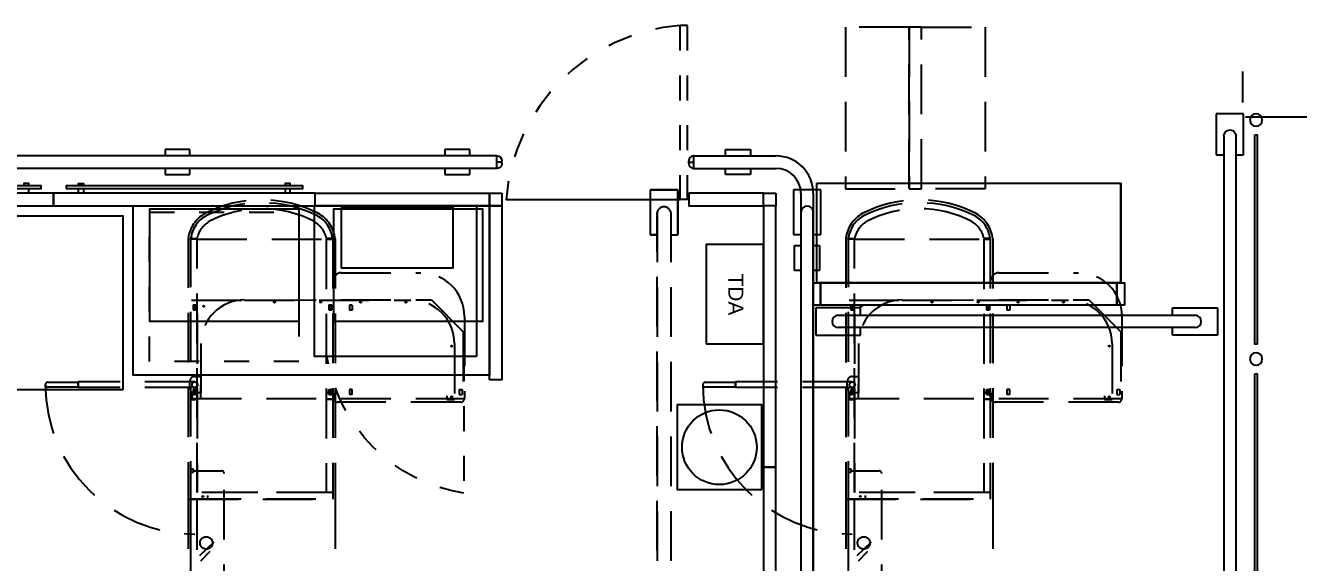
# Model space of a CAD drawing. Header units: millimetres. Extents: x 340 to 1003762, y 22 to 362022.
# Drawn here: x 396.95 to 402.06, y 45.44 to 47.6 of the extents above; entities that cross this region are included whole.
import ezdxf
from ezdxf.xclip import XClip

# ---------------------------------------------------------------- set-up
doc = ezdxf.new("R2010")
doc.units = ezdxf.units.MM
doc.header["$XCLIPFRAME"] = 0
for name, pattern in [('LSBB_P_002 - PLANTA 1° NIVEL SALA DE VENTAS$0$000_ALTILLO PROPUESTA$0$HIDDEN', [0.375, 0.25, -0.125]), ('LSBB_P_002 - PLANTA 1° NIVEL SALA DE VENTAS$0$CONTINUOS', [0]), ('LSBB_P_002 - PLANTA 1° NIVEL SALA DE VENTAS$0$DASHED', [0.75, 0.5, -0.25]), ('LSBB_P_002 - PLANTA 1° NIVEL SALA DE VENTAS$0$HIDDEN2', [0.1875, 0.125, -0.0625])]:
    doc.linetypes.add(name, pattern=pattern)
for name, color, linetype in [('LSBB_P_002 - PLANTA 1° NIVEL SALA DE VENTAS$0$0.15', 2, 'Continuous'), ('LSBB_P_002 - PLANTA 1° NIVEL SALA DE VENTAS$0$02', 2, 'Continuous'), ('LSBB_P_002 - PLANTA 1° NIVEL SALA DE VENTAS$0$0_TABIQUES', 3, 'Continuous'), ('LSBB_P_002 - PLANTA 1° NIVEL SALA DE VENTAS$0$21 Detalles', 1, 'LSBB_P_002 - PLANTA 1° NIVEL SALA DE VENTAS$0$CONTINUOS'), ('LSBB_P_002 - PLANTA 1° NIVEL SALA DE VENTAS$0$A-CHECKOUTS', 6, 'Continuous'), ('LSBB_P_002 - PLANTA 1° NIVEL SALA DE VENTAS$0$A-DEMOLICIONES', 30, 'LSBB_P_002 - PLANTA 1° NIVEL SALA DE VENTAS$0$DASHED'), ('LSBB_P_002 - PLANTA 1° NIVEL SALA DE VENTAS$0$A-GONDOLAS', 1, 'Continuous'), ('LSBB_P_002 - PLANTA 1° NIVEL SALA DE VENTAS$0$A-MUROS', 5, 'Continuous'), ('LSBB_P_002 - PLANTA 1° NIVEL SALA DE VENTAS$0$A-PROYECCION', 240, 'LSBB_P_002 - PLANTA 1° NIVEL SALA DE VENTAS$0$HIDDEN2'), ('LSBB_P_002 - PLANTA 1° NIVEL SALA DE VENTAS$0$COTAS', 1, 'Continuous'), ('LSBB_P_002 - PLANTA 1° NIVEL SALA DE VENTAS$0$COTAS 125', 2, 'Continuous'), ('LSBB_P_002 - PLANTA 1° NIVEL SALA DE VENTAS$0$E-CHECKOUT', 2, 'Continuous'), ('LSBB_P_002 - PLANTA 1° NIVEL SALA DE VENTAS$0$L-COTAS SV', 8, 'Continuous'), ("LSBB_P_002 - PLANTA 1° NIVEL SALA DE VENTAS$0$LA FORTEZZA CHECK-OUT'S", 4, 'Continuous'), ('LSBB_P_002 - PLANTA 1° NIVEL SALA DE VENTAS$0$LA FORTEZZA GONDOLA', 4, 'Continuous'), ('LSBB_P_002 - PLANTA 1° NIVEL SALA DE VENTAS$0$MUEBLES', 8, 'Continuous'), ('LSBB_P_002 - PLANTA 1° NIVEL SALA DE VENTAS$0$N- MOBILIARIO', 2, 'Continuous'), ('XREF', 7, 'Continuous')]:
    doc.layers.add(name, color=color, linetype=linetype)
doc.styles.add('LSBB_P_002 - PLANTA 1° NIVEL SALA DE VENTAS$0$ROMANS', font='romans')
doc.styles.add('LSBB_P_002 - PLANTA 1° NIVEL SALA DE VENTAS$0$style1', font='arial.ttf')
doc.dimstyles.new('LSBB_P_002 - PLANTA 1° NIVEL SALA DE VENTAS$0$DIMENSION-125', dxfattribs={"dimscale": 125, "dimtxt": 0.0015, "dimasz": 0.0015, "dimexe": 0.001, "dimexo": 0.0005, "dimgap": 0.0005, "dimtad": 1, "dimdec": 0, "dimlfac": 100, "dimzin": 0, "dimdsep": 46, "dimtxsty": 'LSBB_P_002 - PLANTA 1° NIVEL SALA DE VENTAS$0$ROMANS', "dimcen": 0.004, "dimclrd": 4, "dimclre": 8, "dimclrt": 3, "dimadec": 0, "dimazin": 0, "dimtfac": 1, "dimtdec": 0, "dimtix": 1, "dimtofl": 0, "dimtmove": 2, "dimatfit": 3, "dimfxl": 0, "dimtolj": 1, "dimtzin": 0, "dimarcsym": 0})

# ---------------------------------------------------------------- blocks, each defined once
blk = doc.blocks.new('LSBB_P_002 - PLANTA 1° NIVEL SALA DE VENTAS$0$CAJA FUERTE')
at = {"layer": 'LSBB_P_002 - PLANTA 1° NIVEL SALA DE VENTAS$0$0.15'}
blk.add_lwpolyline([(6059.2005, 6581.2328), (6058.5505, 6581.2328), (6058.5505, 6580.6278), (6059.2005, 6580.6278)], close=True, dxfattribs=at)
at = {"layer": 'LSBB_P_002 - PLANTA 1° NIVEL SALA DE VENTAS$0$A-PROYECCION', "ltscale": 0.008}
blk.add_lwpolyline([(6059.1505, 6581.2328), (6059.1505, 6581.2328), (6059.1505, 6581.7828)], dxfattribs=at)
blk.add_arc((6059.253, 6581.1303), 0.6605, 98.9249, 171.0751, dxfattribs=at)
blk = doc.blocks.new('LSBB_P_002 - PLANTA 1° NIVEL SALA DE VENTAS$0$wreru')
at = {"color": 8}
for p, q in [((6061.9569, 6573.6383), (6056.977, 6573.6383)), ((6061.9569, 6573.5883), (6061.9569, 6573.6383)), ((6062.747, 6573.5883), (6062.747, 6573.6383)), ((6062.747, 6573.6383), (6063.077, 6573.6383)), ((6061.9569, 6573.5883), (6056.977, 6573.5883)), ((6062.747, 6573.5883), (6063.077, 6573.5883)), ((6063.177, 6573.4883), (6063.177, 6569.1081)), ((6063.227, 6573.4883), (6063.227, 6569.1081))]:
    blk.add_line(p, q, dxfattribs=at)
for points in [[(6060.6245, 6573.6635), (6060.6245, 6573.6384)], [(6060.7245, 6573.6635), (6060.6245, 6573.6635)], [(6060.6245, 6573.6635), (6060.6245, 6573.6384)], [(6060.7245, 6573.6635), (6060.6245, 6573.6635)], [(6060.7245, 6573.6384), (6060.7245, 6573.6635)], [(6060.7245, 6573.6384), (6060.7245, 6573.6635)], [(6061.748, 6573.6635), (6061.748, 6573.6384)], [(6061.848, 6573.6635), (6061.748, 6573.6635)], [(6061.748, 6573.6635), (6061.748, 6573.6384)], [(6061.848, 6573.6635), (6061.748, 6573.6635)], [(6061.848, 6573.6384), (6061.848, 6573.6635)], [(6061.848, 6573.6384), (6061.848, 6573.6635)], [(6062.8745, 6573.6384), (6062.8745, 6573.6635)], [(6062.8745, 6573.6635), (6062.9745, 6573.6635)], [(6062.8745, 6573.6384), (6062.8745, 6573.6635)], [(6062.8745, 6573.6635), (6062.9745, 6573.6635)], [(6062.9745, 6573.6635), (6062.9745, 6573.6384)], [(6062.9745, 6573.6635), (6062.9745, 6573.6384)], [(6061.957, 6573.6134), (6061.957, 6573.6383)], [(6061.957, 6573.6134), (6061.957, 6573.6383)], [(6061.9769, 6573.6134), (6061.957, 6573.6134)], [(6061.9769, 6573.6134), (6061.957, 6573.6134)], [(6061.957, 6573.5884), (6061.957, 6573.6133)], [(6061.957, 6573.5884), (6061.957, 6573.6133)], [(6061.9769, 6573.6189), (6061.9769, 6573.6183)], [(6061.9769, 6573.6189), (6061.9769, 6573.6183)], [(6061.9769, 6573.6083), (6061.9769, 6573.6077)], [(6061.9769, 6573.6083), (6061.9769, 6573.6077)], [(6061.977, 6573.6084), (6061.977, 6573.6134), (6061.977, 6573.6184)], [(6061.977, 6573.6084), (6061.977, 6573.6134), (6061.977, 6573.6184)], [(6062.727, 6573.6189), (6062.727, 6573.6183)], [(6062.727, 6573.6189), (6062.727, 6573.6183)], [(6062.727, 6573.6083), (6062.727, 6573.6133), (6062.727, 6573.6183)], [(6062.727, 6573.6083), (6062.727, 6573.6133), (6062.727, 6573.6183)], [(6062.727, 6573.6133), (6062.747, 6573.6133)], [(6062.727, 6573.6133), (6062.747, 6573.6133)], [(6062.727, 6573.6083), (6062.727, 6573.6077)], [(6062.727, 6573.6083), (6062.727, 6573.6077)], [(6062.747, 6573.6133), (6062.747, 6573.6383)], [(6062.747, 6573.6133), (6062.747, 6573.6383)], [(6062.747, 6573.5883), (6062.747, 6573.6133)], [(6062.747, 6573.5883), (6062.747, 6573.6133)], [(6060.6245, 6573.5884), (6060.6245, 6573.5635)], [(6060.6245, 6573.5884), (6060.6245, 6573.5635)], [(6060.6245, 6573.5635), (6060.7245, 6573.5635)], [(6060.6245, 6573.5635), (6060.7245, 6573.5635)], [(6060.7245, 6573.5635), (6060.7245, 6573.5884)], [(6060.7245, 6573.5635), (6060.7245, 6573.5884)], [(6061.748, 6573.5884), (6061.748, 6573.5635)], [(6061.748, 6573.5884), (6061.748, 6573.5635)], [(6061.748, 6573.5635), (6061.848, 6573.5635)], [(6061.748, 6573.5635), (6061.848, 6573.5635)], [(6061.848, 6573.5635), (6061.848, 6573.5884)], [(6061.848, 6573.5635), (6061.848, 6573.5884)], [(6062.8745, 6573.5635), (6062.8745, 6573.5884)], [(6062.8745, 6573.5635), (6062.8745, 6573.5884)], [(6062.9745, 6573.5635), (6062.8745, 6573.5635)], [(6062.9745, 6573.5635), (6062.8745, 6573.5635)], [(6062.9745, 6573.5884), (6062.9745, 6573.5635)], [(6062.9745, 6573.5884), (6062.9745, 6573.5635)], [(6063.1519, 6573.1784), (6063.1519, 6573.2784)], [(6063.1519, 6573.2784), (6063.1769, 6573.2784)], [(6063.1519, 6573.1784), (6063.1519, 6573.2784)], [(6063.1519, 6573.2784), (6063.1769, 6573.2784)], [(6063.227, 6573.2784), (6063.252, 6573.2784)], [(6063.227, 6573.2784), (6063.252, 6573.2784)], [(6063.252, 6573.2784), (6063.252, 6573.1784)], [(6063.252, 6573.2784), (6063.252, 6573.1784)], [(6063.1769, 6573.1784), (6063.1519, 6573.1784)], [(6063.1769, 6573.1784), (6063.1519, 6573.1784)], [(6063.252, 6573.1784), (6063.227, 6573.1784)], [(6063.252, 6573.1784), (6063.227, 6573.1784)]]:
    blk.add_lwpolyline(points, dxfattribs=at)
for radius in [0.15, 0.1]:
    blk.add_arc((6063.077, 6573.4883), radius, 0, 90, dxfattribs=at)
for points in [[(6061.9569, 6573.6383), (6061.9569, 6573.6383), (6061.9574, 6573.6383), (6061.9574, 6573.6383), (6061.9679, 6573.6381), (6061.9764, 6573.6298), (6061.9769, 6573.6194), (6061.9769, 6573.6194), (6061.9769, 6573.6189), (6061.9769, 6573.6189)], [(6061.9769, 6573.6077), (6061.9769, 6573.6077), (6061.9769, 6573.6072), (6061.9769, 6573.6072), (6061.9768, 6573.605), (6061.9763, 6573.6029), (6061.9755, 6573.6008), (6061.9755, 6573.6008), (6061.9753, 6573.6004), (6061.9753, 6573.6004)], [(6062.747, 6573.6383), (6062.747, 6573.6383), (6062.7465, 6573.6383), (6062.7465, 6573.6383), (6062.7361, 6573.638), (6062.7276, 6573.6298), (6062.727, 6573.6193), (6062.727, 6573.6193), (6062.727, 6573.6189), (6062.727, 6573.6189)], [(6062.727, 6573.6077), (6062.727, 6573.6077), (6062.727, 6573.6072), (6062.727, 6573.6072), (6062.7271, 6573.6049), (6062.7276, 6573.6029), (6062.7284, 6573.6008), (6062.7284, 6573.6008), (6062.7286, 6573.6003), (6062.7286, 6573.6003)], [(6061.9753, 6573.6003), (6061.9753, 6573.6003), (6061.975, 6573.5997), (6061.975, 6573.5997), (6061.9718, 6573.593), (6061.9651, 6573.5886), (6061.9576, 6573.5883), (6061.9576, 6573.5883), (6061.9569, 6573.5883), (6061.9569, 6573.5883)], [(6062.7286, 6573.6003), (6062.7286, 6573.6003), (6062.7289, 6573.5997), (6062.7289, 6573.5997), (6062.7321, 6573.593), (6062.7389, 6573.5885), (6062.7463, 6573.5883), (6062.7463, 6573.5883), (6062.747, 6573.5883), (6062.747, 6573.5883)]]:
    blk.add_open_spline(points, degree=3, knots=[0, 0, 0, 0, 1, 1, 1, 2, 2, 2, 3, 3, 3, 3], dxfattribs=at)
blk = doc.blocks.new('LSBB_P_002 - PLANTA 1° NIVEL SALA DE VENTAS$0$PRESTO2')
at = {"layer": 'LSBB_P_002 - PLANTA 1° NIVEL SALA DE VENTAS$0$0.15'}
for points in [[(6050.8621, 6583.8682), (6051.8121, 6583.8682), (6051.8121, 6583.8782), (6050.8621, 6583.8782)], [(6050.8621, 6583.8682), (6051.8121, 6583.8682), (6051.8121, 6583.8782), (6050.8621, 6583.8782)], [(6051.9121, 6583.8682), (6052.8621, 6583.8682), (6052.8621, 6583.8782), (6051.9121, 6583.8782)], [(6051.9121, 6583.8682), (6052.8621, 6583.8682), (6052.8621, 6583.8782), (6051.9121, 6583.8782)], [(6052.5476, 6583.335), (6052.8476, 6583.335), (6052.8476, 6583.785), (6052.2476, 6583.785), (6052.2476, 6583.335)], [(6053.2853, 6583.335), (6053.5853, 6583.335), (6053.5853, 6583.785), (6052.9853, 6583.785), (6052.9853, 6583.335)], [(6054.4821, 6583.2431), (6054.7121, 6583.2431), (6054.7121, 6583.6431), (6054.4821, 6583.6431)], [(6054.7049, 6582.6582), (6054.7049, 6582.9982), (6054.3649, 6582.9982), (6054.3649, 6582.6582)]]:
    blk.add_lwpolyline(points, close=True, dxfattribs=at)
for points in [[(6051.7621, 6583.8782), (6051.7621, 6583.8882), (6051.7421, 6583.8882), (6051.7421, 6583.8782)], [(6051.7621, 6583.8782), (6051.7621, 6583.8882), (6051.7421, 6583.8882), (6051.7421, 6583.8782)], [(6051.9621, 6583.8782), (6051.9621, 6583.8882), (6051.9821, 6583.8882), (6051.9821, 6583.8782)], [(6051.9621, 6583.8782), (6051.9621, 6583.8882), (6051.9821, 6583.8882), (6051.9821, 6583.8782)], [(6052.8121, 6583.8782), (6052.8121, 6583.8882), (6052.7921, 6583.8882), (6052.7921, 6583.8782)], [(6052.8121, 6583.8782), (6052.8121, 6583.8882), (6052.7921, 6583.8882), (6052.7921, 6583.8782)], [(6051.7621, 6583.8482), (6051.7621, 6583.8682)], [(6051.7621, 6583.8482), (6051.7621, 6583.8682)], [(6051.9621, 6583.8482), (6051.9621, 6583.8682)], [(6051.9621, 6583.8482), (6051.9621, 6583.8682)], [(6051.9821, 6583.8682), (6051.9821, 6583.8482)], [(6051.9821, 6583.8682), (6051.9821, 6583.8482)], [(6052.7921, 6583.8682), (6052.7921, 6583.8482)], [(6052.7921, 6583.8682), (6052.7921, 6583.8482)], [(6052.8121, 6583.8482), (6052.8121, 6583.8682)], [(6052.8121, 6583.8482), (6052.8121, 6583.8682)]]:
    blk.add_lwpolyline(points, dxfattribs=at)
blk.add_circle((6054.5349, 6582.8282), 0.15, dxfattribs=at)
at = {"layer": 'LSBB_P_002 - PLANTA 1° NIVEL SALA DE VENTAS$0$02'}
blk.add_lwpolyline([(6052.1821, 6583.7982), (6053.6121, 6583.7982), (6053.6121, 6583.1182), (6052.1821, 6583.1182)], close=True, dxfattribs=at)
at = {"layer": 'LSBB_P_002 - PLANTA 1° NIVEL SALA DE VENTAS$0$0_TABIQUES', "color": 4, "ltscale": 0.5}
for points in [[(6050.8121, 6583.7982), (6051.8621, 6583.7982), (6051.8621, 6583.8482), (6050.8121, 6583.8482)], [(6051.8621, 6583.7982), (6052.9121, 6583.7982), (6052.9121, 6583.8482), (6051.8621, 6583.8482)], [(6053.6121, 6583.7982), (6052.9121, 6583.7982), (6052.9121, 6583.8482), (6053.6121, 6583.8482)], [(6054.4121, 6583.8482), (6054.4121, 6583.7982), (6054.7121, 6583.7982), (6054.7121, 6583.8482)], [(6053.6121, 6583.0982), (6053.6121, 6583.7982), (6053.6621, 6583.7982), (6053.6621, 6583.0982)], [(6054.7121, 6583.7982), (6054.7121, 6582.7482), (6054.7621, 6582.7482), (6054.7621, 6583.7982)], [(6054.7121, 6582.7482), (6054.7121, 6581.6982), (6054.7621, 6581.6982), (6054.7621, 6582.7482)]]:
    blk.add_lwpolyline(points, close=True, dxfattribs=at)
at = {"layer": 'LSBB_P_002 - PLANTA 1° NIVEL SALA DE VENTAS$0$21 Detalles'}
blk.add_lwpolyline([(6052.1407, 6583.0583), (6051.4407, 6583.0583), (6051.4407, 6583.7583), (6052.1407, 6583.7583)], close=True, dxfattribs=at)
at = {"layer": 'LSBB_P_002 - PLANTA 1° NIVEL SALA DE VENTAS$0$A-MUROS', "flags": 128}
for points in [[(6053.6621, 6583.8482), (6053.6621, 6583.7982), (6053.6121, 6583.7982), (6053.6121, 6583.8482)], [(6054.7621, 6583.8482), (6054.7621, 6583.7982), (6054.7121, 6583.7982), (6054.7121, 6583.8482)]]:
    blk.add_lwpolyline(points, close=True, dxfattribs=at)
at = {"layer": 'LSBB_P_002 - PLANTA 1° NIVEL SALA DE VENTAS$0$A-PROYECCION', "ltscale": 0.008}
for p, q in [((6054.3769, 6583.8217), (6054.3769, 6584.5227)), ((6054.4069, 6583.8217), (6054.4069, 6584.5227))]:
    blk.add_line(p, q, dxfattribs=at)
for points in [[(6054.4069, 6584.5227), (6054.3769, 6584.5227)], [(6054.4069, 6583.8237), (6054.3769, 6583.8237)]]:
    blk.add_lwpolyline(points, dxfattribs=at)
blk.add_lwpolyline([(6052.8469, 6583.1728), (6052.2469, 6583.1728), (6052.2469, 6583.7728), (6052.8469, 6583.7728)], close=True, dxfattribs=at)
blk.add_arc((6054.4381, 6583.7635), 0.7616, 94.6035, 175.6205, dxfattribs=at)
at = {"layer": 'LSBB_P_002 - PLANTA 1° NIVEL SALA DE VENTAS$0$COTAS', "color": 7, "ltscale": 0.008}
blk.add_line((6053.6786, 6583.8237), (6053.6786, 6583.8227), dxfattribs=at)
blk.add_lwpolyline([(6051.1321, 6583.8482), (6051.1321, 6583.7982), (6051.8621, 6583.7982), (6051.8621, 6583.8482)], close=True, dxfattribs=at)
at = {"layer": 'LSBB_P_002 - PLANTA 1° NIVEL SALA DE VENTAS$0$N- MOBILIARIO'}
for p, q in [((6053.6786, 6583.8237), (6054.3769, 6583.8237)), ((6053.6786, 6583.8227), (6054.3769, 6583.8227)), ((6054.3769, 6583.8237), (6054.3769, 6583.8227))]:
    blk.add_line(p, q, dxfattribs=at)
at = {"layer": 'LSBB_P_002 - PLANTA 1° NIVEL SALA DE VENTAS$0$COTAS', "color": 7}
blk.add_blockref('LSBB_P_002 - PLANTA 1° NIVEL SALA DE VENTAS$0$wreru', (-8.3149, 10.3601), dxfattribs=at)
at = {"layer": 'LSBB_P_002 - PLANTA 1° NIVEL SALA DE VENTAS$0$COTAS', "color": 7, "xscale": -1, "rotation": 180}
blk.add_blockref('LSBB_P_002 - PLANTA 1° NIVEL SALA DE VENTAS$0$CAJA FUERTE', (-5.6409, 13164.426), dxfattribs=at)
at = {"layer": 'LSBB_P_002 - PLANTA 1° NIVEL SALA DE VENTAS$0$0.15', "insert": (6054.5711, 6583.7764), "char_height": 0.06, "attachment_point": 7, "rotation": 270, "style": 'LSBB_P_002 - PLANTA 1° NIVEL SALA DE VENTAS$0$style1'}
blk.add_mtext_dynamic_manual_height_columns('\\pi0.25065;TDA', width=0.667094, gutter_width=12.5, heights=[0], dxfattribs=at)
blk = doc.blocks.new('*D528')
at = {"layer": 'LSBB_P_002 - PLANTA 1° NIVEL SALA DE VENTAS$0$COTAS 125', "color": 8, "linetype": 'Continuous', "lineweight": -2, "transparency": 16777216}
for p, q in [((817.1368, 262.0489, 0), (819.4321, 262.0489, 0)), ((817.3554, 257.2189, 0), (819.4321, 257.2189, 0))]:
    blk.add_line(p, q, dxfattribs=at)
at = {"layer": 'LSBB_P_002 - PLANTA 1° NIVEL SALA DE VENTAS$0$COTAS 125', "linetype": 'Continuous', "lineweight": -2, "transparency": 16777216}
blk.add_line((819.3071, 261.8614, 0), (819.3071, 257.4064, 0), dxfattribs=at)
at = {"layer": 'LSBB_P_002 - PLANTA 1° NIVEL SALA DE VENTAS$0$COTAS 125', "transparency": 16777216}
for points in [[(819.2759, 261.8614, 0), (819.3384, 261.8614, 0), (819.3071, 262.0489, 0)], [(819.2759, 257.4064, 0), (819.3384, 257.4064, 0), (819.3071, 257.2189, 0)]]:
    blk.add_solid(points, dxfattribs=at)
at = {"layer": 'LSBB_P_002 - PLANTA 1° NIVEL SALA DE VENTAS$0$COTAS 125', "color": 2, "transparency": 16777216, "insert": (819.1509, 259.6339, 0), "char_height": 0.1875, "attachment_point": 5, "rotation": 90, "style": 'LSBB_P_002 - PLANTA 1° NIVEL SALA DE VENTAS$0$ROMANS'}
blk.add_mtext('\\A1;483', dxfattribs=at)
blk = doc.blocks.new('LSBB_P_002 - PLANTA 1° NIVEL SALA DE VENTAS$0$self scanning (16.03.2016)')
at = {"layer": 'LSBB_P_002 - PLANTA 1° NIVEL SALA DE VENTAS$0$A-CHECKOUTS'}
for p, q in [((5695.09, 1216.95), (5695.09, 1683.5)), ((5700.09, 1683.5), (5700.09, 1216.95)), ((5692.09, 1224.4), (5695.09, 1224.4)), ((5692.09, 1207.95), (5692.09, 1224.4)), ((5700.09, 1224.4), (5703.09, 1224.4)), ((5703.09, 1224.4), (5703.09, 1207.95)), ((5703.09, 1207.95), (5692.09, 1207.95))]:
    blk.add_line(p, q, dxfattribs=at)
for points in [[(5707.59, 1312.45), (5708.59, 1312.45), (5708.59, 1396.45), (5707.59, 1396.45)], [(5707.59, 1216.45), (5708.59, 1216.45), (5708.59, 1300.45), (5707.59, 1300.45)]]:
    blk.add_lwpolyline(points, close=True, dxfattribs=at)
for centre in [(5708.09, 1306.45), (5708.09, 1210.45)]:
    blk.add_circle(centre, 2.5, dxfattribs=at)
blk.add_arc((5697.59, 1216.95, 0), 2.5, 180, 0, dxfattribs=at)
blk = doc.blocks.new('LSBB_P_002 - PLANTA 1° NIVEL SALA DE VENTAS$0$DEMOL')
at = {"layer": 'LSBB_P_002 - PLANTA 1° NIVEL SALA DE VENTAS$0$A-DEMOLICIONES', "linetype": 'LSBB_P_002 - PLANTA 1° NIVEL SALA DE VENTAS$0$000_ALTILLO PROPUESTA$0$HIDDEN', "ltscale": 0.8}
for p, q in [((1015.5311, 262.4097), (1015.5311, 261.7597)), ((1015.7865, 262.4097), (1015.5311, 262.4097)), ((1015.7865, 261.7597), (1015.7865, 262.4097)), ((1015.8365, 262.4097), (1015.7865, 262.4097)), ((1015.7865, 262.4097), (1015.7865, 261.7597)), ((1015.8365, 261.7597), (1015.8365, 262.4097)), ((1015.8365, 261.7597), (1015.8365, 262.4097)), ((1015.8365, 262.4097), (1016.0919, 262.4097)), ((1016.0919, 262.4097), (1016.0919, 261.7597)), ((1014.7468, 261.7556), (1014.8581, 261.7556)), ((1014.7468, 261.7556), (1014.7468, 261.5748)), ((1014.7468, 261.7556), (1014.7468, 261.5748)), ((1014.8581, 261.7556), (1014.7468, 261.7556)), ((1014.8581, 261.7556), (1014.8581, 261.5748)), ((1014.8581, 261.5748), (1014.8581, 261.7556)), ((1015.5311, 261.7597), (1015.7865, 261.7597)), ((1015.7865, 261.7597), (1015.8365, 261.7597)), ((1016.0919, 261.7597), (1015.8365, 261.7597)), ((1014.7746, 257.3061), (1014.7746, 261.6652)), ((1014.7746, 261.6652), (1014.7746, 257.3061)), ((1014.8303, 261.6652), (1014.8303, 257.3061)), ((1012.8926, 261.5616), (1012.8926, 260.513)), ((1012.9021, 261.5651), (1012.9021, 259.993)), ((1012.9121, 261.5593), (1012.9021, 261.5593)), ((1012.9021, 261.557), (1012.9021, 261.5593)), ((1012.9121, 261.5593), (1012.9021, 261.5593)), ((1012.9121, 261.558), (1012.9021, 261.558)), ((1012.9281, 261.557), (1012.9021, 261.557)), ((1012.9281, 261.557), (1012.9021, 261.557)), ((1012.9026, 261.5603), (1012.9276, 261.5603)), ((1012.9121, 261.5593), (1012.9121, 261.5603)), ((1012.9121, 261.5593), (1012.9121, 261.558)), ((1012.9281, 261.557), (1013.4466, 261.557)), ((1012.9281, 260.5392), (1012.9281, 261.557)), ((1012.9281, 261.557), (1013.4466, 261.557)), ((1012.9281, 260.5392), (1012.9281, 261.557)), ((1012.9281, 261.557), (1013.4466, 261.557)), ((1013.4466, 261.557), (1013.4466, 260.5392)), ((1013.4466, 261.557), (1013.4466, 260.5392)), ((1013.4466, 261.557), (1013.4726, 261.557)), ((1013.4721, 261.5603), (1013.4471, 261.5603)), ((1013.4626, 261.5593), (1013.4626, 261.5603)), ((1013.4626, 261.5593), (1013.4726, 261.5593)), ((1013.4626, 261.5593), (1013.4726, 261.5593)), ((1013.4626, 261.5593), (1013.4626, 261.558)), ((1013.4726, 261.5593), (1013.4626, 261.5593)), ((1013.4726, 261.5593), (1013.4626, 261.5593)), ((1013.4626, 261.558), (1013.4726, 261.558)), ((1013.4726, 261.5593), (1013.4726, 260.513)), ((1013.4826, 261.5593), (1013.4826, 260.513)), ((1014.7468, 261.5748), (1014.7746, 261.5748)), ((1014.7746, 261.5748), (1014.7468, 261.5748)), ((1014.8303, 261.5748), (1014.8581, 261.5748)), ((1014.8303, 261.5748), (1014.8581, 261.5748)), ((1015.5324, 261.5616), (1015.5324, 260.513)), ((1015.5419, 261.5651), (1015.5419, 259.993)), ((1015.5519, 261.5593), (1015.5419, 261.5593)), ((1015.5419, 261.557), (1015.5419, 261.5593)), ((1015.5519, 261.5593), (1015.5419, 261.5593)), ((1015.5519, 261.558), (1015.5419, 261.558)), ((1015.5679, 261.557), (1015.5419, 261.557)), ((1015.5679, 261.557), (1015.5419, 261.557)), ((1015.5424, 261.5603), (1015.5674, 261.5603)), ((1015.5519, 261.5593), (1015.5519, 261.5603)), ((1015.5519, 261.5593), (1015.5519, 261.558)), ((1015.5679, 261.557), (1016.0864, 261.557)), ((1015.5679, 260.5392), (1015.5679, 261.557)), ((1015.5679, 261.557), (1016.0864, 261.557)), ((1015.5679, 260.5392), (1015.5679, 261.557)), ((1015.5679, 261.557), (1016.0864, 261.557)), ((1016.0864, 261.557), (1016.0864, 260.5392)), ((1016.0864, 261.557), (1016.0864, 260.5392)), ((1016.0864, 261.557), (1016.1124, 261.557)), ((1016.1119, 261.5603), (1016.0869, 261.5603)), ((1016.1024, 261.5593), (1016.1024, 261.5603)), ((1016.1024, 261.5593), (1016.1124, 261.5593)), ((1016.1024, 261.5593), (1016.1124, 261.5593)), ((1016.1024, 261.5593), (1016.1024, 261.558)), ((1016.1124, 261.5593), (1016.1024, 261.5593)), ((1016.1124, 261.5593), (1016.1024, 261.5593)), ((1016.1024, 261.558), (1016.1124, 261.558)), ((1016.1124, 261.5593), (1016.1124, 260.513)), ((1016.1224, 261.5593), (1016.1224, 260.513)), ((1013.5063, 261.4224), (1013.8263, 261.4224)), ((1016.1461, 261.4224), (1016.4661, 261.4224)), ((1012.9058, 261.3129), (1013.8685, 261.3134)), ((1012.9127, 261.2934), (1012.9247, 261.2934)), ((1012.9127, 261.2934), (1012.9127, 261.2734)), ((1012.9127, 261.2834), (1012.9247, 261.2834)), ((1012.9127, 261.2734), (1012.9247, 261.2734)), ((1012.9187, 261.2934), (1012.9187, 261.2734)), ((1012.9247, 261.2934), (1012.9247, 261.2734)), ((1013.1187, 261.3129), (1013.7863, 261.3129)), ((1013.4573, 261.2934), (1013.4693, 261.2934)), ((1013.4573, 261.2934), (1013.4573, 261.2734)), ((1013.4573, 261.2734), (1013.4693, 261.2734)), ((1013.4693, 261.2934), (1013.4693, 261.2734)), ((1013.5513, 261.2929), (1013.5393, 261.2929)), ((1013.5393, 261.2929), (1013.5393, 261.2729)), ((1013.5513, 261.2729), (1013.5393, 261.2729)), ((1013.5513, 261.2929), (1013.5513, 261.2729)), ((1013.8685, 261.3134), (1013.9968, 261.1851)), ((1015.5456, 261.3129), (1016.5083, 261.3134)), ((1015.5525, 261.2934), (1015.5645, 261.2934)), ((1015.5525, 261.2934), (1015.5525, 261.2734)), ((1015.5525, 261.2834), (1015.5645, 261.2834)), ((1015.5525, 261.2734), (1015.5645, 261.2734)), ((1015.5585, 261.2934), (1015.5585, 261.2734)), ((1015.5645, 261.2934), (1015.5645, 261.2734)), ((1015.7585, 261.3129), (1016.4261, 261.3129)), ((1016.0971, 261.2934), (1016.1091, 261.2934)), ((1016.0971, 261.2934), (1016.0971, 261.2734)), ((1016.0971, 261.2734), (1016.1091, 261.2734)), ((1016.1091, 261.2934), (1016.1091, 261.2734)), ((1016.1911, 261.2929), (1016.1791, 261.2929)), ((1016.1791, 261.2929), (1016.1791, 261.2729)), ((1016.1911, 261.2729), (1016.1791, 261.2729)), ((1016.1911, 261.2929), (1016.1911, 261.2729)), ((1016.5083, 261.3134), (1016.6366, 261.1851)), ((1012.9281, 261.2571), (1012.9281, 260.5392)), ((1013.4466, 261.2571), (1013.4466, 260.5392)), ((1014.0013, 261.2474), (1014.0013, 260.9174)), ((1015.5679, 261.2571), (1015.5679, 260.5392)), ((1016.0864, 261.2571), (1016.0864, 260.5392)), ((1016.6411, 261.2474), (1016.6411, 260.9174)), ((1013.9968, 261.1851), (1013.9968, 260.9124)), ((1016.6366, 261.1851), (1016.6366, 260.9124)), ((1012.9437, 261.1384), (1012.9437, 261.0059)), ((1013.9613, 261.1379), (1013.9613, 260.9129)), ((1015.5835, 261.1384), (1015.5835, 261.0059)), ((1016.6011, 261.1379), (1016.6011, 260.9129)), ((1012.3282, 260.9824), (1012.4503, 260.9824)), ((1012.4503, 260.9634), (1012.3282, 260.9634)), ((1012.4503, 260.9619), (1012.4503, 260.9839)), ((1012.9187, 260.9839), (1012.4503, 260.9839)), ((1012.4503, 260.9824), (1012.4503, 260.9634)), ((1012.8987, 260.9599), (1012.8987, 260.9859)), ((1012.9187, 261.0059), (1012.9437, 261.0059)), ((1012.9187, 261.0059), (1012.9187, 261.0059)), ((1012.9437, 261.0059), (1012.9437, 260.9399)), ((1012.9437, 260.9175), (1012.9437, 260.9729)), ((1014.968, 260.9824), (1015.0901, 260.9824)), ((1015.0901, 260.9634), (1014.968, 260.9634)), ((1015.0901, 260.9619), (1015.0901, 260.9839)), ((1015.5585, 260.9839), (1015.0901, 260.9839)), ((1015.0901, 260.9824), (1015.0901, 260.9634)), ((1015.5385, 260.9599), (1015.5385, 260.9859)), ((1015.5585, 261.0059), (1015.5835, 261.0059)), ((1015.5585, 261.0059), (1015.5585, 261.0059)), ((1015.5835, 261.0059), (1015.5835, 260.9399)), ((1015.5835, 260.9175), (1015.5835, 260.9729)), ((1012.9187, 260.9619), (1012.4503, 260.9619)), ((1012.9173, 260.9329), (1012.9058, 260.9329)), ((1012.9173, 260.9319), (1012.9058, 260.9319)), ((1012.9058, 260.9141), (1012.9295, 260.9141)), ((1012.9058, 260.9129), (1012.9318, 260.9129)), ((1012.9063, 260.9406), (1012.9318, 260.9406)), ((1012.9063, 260.9406), (1012.9063, 260.9141)), ((1012.9063, 260.9176), (1014.0013, 260.9171)), ((1012.9127, 260.9529), (1012.9127, 260.9329)), ((1012.9247, 260.9529), (1012.9127, 260.9529)), ((1012.9247, 260.9329), (1012.9127, 260.9329)), ((1012.9437, 260.9399), (1012.9187, 260.9399)), ((1012.9247, 260.9529), (1012.9247, 260.9329)), ((1012.9295, 260.9129), (1012.9295, 260.9141)), ((1013.475, 260.9406), (1013.4503, 260.9406)), ((1013.4513, 260.9129), (1013.4513, 260.9141)), ((1013.475, 260.9141), (1013.4513, 260.9141)), ((1013.4763, 260.9129), (1013.4513, 260.9129)), ((1013.4573, 260.9329), (1013.4573, 260.9529)), ((1013.4573, 260.9529), (1013.4693, 260.9529)), ((1013.4573, 260.9329), (1013.4693, 260.9329)), ((1013.4693, 260.9529), (1013.4693, 260.9329)), ((1013.475, 260.9406), (1013.475, 260.9141)), ((1013.475, 260.9141), (1013.475, 260.9391)), ((1013.4863, 260.9129), (1013.4763, 260.9129)), ((1013.5393, 260.9529), (1013.5393, 260.9329)), ((1013.5513, 260.9529), (1013.5393, 260.9529)), ((1013.5513, 260.9329), (1013.5393, 260.9329)), ((1013.5513, 260.9329), (1013.5513, 260.9529)), ((1013.9313, 260.9279), (1013.9313, 260.9129)), ((1013.9313, 260.9129), (1013.9613, 260.9129)), ((1013.9803, 260.9529), (1013.9803, 260.9329)), ((1013.9803, 260.9529), (1013.9923, 260.9529)), ((1013.9803, 260.9329), (1013.9923, 260.9329)), ((1013.9923, 260.9529), (1013.9923, 260.9329)), ((1015.5585, 260.9619), (1015.0901, 260.9619)), ((1015.5571, 260.9329), (1015.5456, 260.9329)), ((1015.5571, 260.9319), (1015.5456, 260.9319)), ((1015.5456, 260.9141), (1015.5693, 260.9141)), ((1015.5456, 260.9129), (1015.5716, 260.9129)), ((1015.5461, 260.9406), (1015.5716, 260.9406)), ((1015.5461, 260.9406), (1015.5461, 260.9141)), ((1015.5461, 260.9176), (1016.6411, 260.9171)), ((1015.5525, 260.9529), (1015.5525, 260.9329)), ((1015.5645, 260.9529), (1015.5525, 260.9529)), ((1015.5645, 260.9329), (1015.5525, 260.9329)), ((1015.5835, 260.9399), (1015.5585, 260.9399)), ((1015.5645, 260.9529), (1015.5645, 260.9329)), ((1015.5693, 260.9129), (1015.5693, 260.9141)), ((1016.1148, 260.9406), (1016.0901, 260.9406)), ((1016.0911, 260.9129), (1016.0911, 260.9141)), ((1016.1148, 260.9141), (1016.0911, 260.9141)), ((1016.1161, 260.9129), (1016.0911, 260.9129)), ((1016.0971, 260.9329), (1016.0971, 260.9529)), ((1016.0971, 260.9529), (1016.1091, 260.9529)), ((1016.0971, 260.9329), (1016.1091, 260.9329)), ((1016.1091, 260.9529), (1016.1091, 260.9329)), ((1016.1148, 260.9406), (1016.1148, 260.9141)), ((1016.1148, 260.9141), (1016.1148, 260.9391)), ((1016.1261, 260.9129), (1016.1161, 260.9129)), ((1016.1791, 260.9529), (1016.1791, 260.9329)), ((1016.1911, 260.9529), (1016.1791, 260.9529)), ((1016.1911, 260.9329), (1016.1791, 260.9329)), ((1016.1911, 260.9329), (1016.1911, 260.9529)), ((1016.5711, 260.9279), (1016.5711, 260.9129)), ((1016.5711, 260.9129), (1016.6011, 260.9129)), ((1016.6201, 260.9529), (1016.6201, 260.9329)), ((1016.6201, 260.9529), (1016.6321, 260.9529)), ((1016.6201, 260.9329), (1016.6321, 260.9329)), ((1016.6321, 260.9529), (1016.6321, 260.9329)), ((1013.9863, 260.9024), (1013.4913, 260.9024)), ((1016.6261, 260.9024), (1016.1311, 260.9024)), ((1012.9021, 260.633), (1012.9021, 260.6215)), ((1012.9136, 260.633), (1012.9021, 260.633)), ((1012.9136, 260.632), (1012.9021, 260.632)), ((1012.9021, 260.6215), (1012.9136, 260.6215)), ((1012.9117, 260.6265), (1013.0267, 260.6265)), ((1012.9136, 260.6215), (1012.9136, 260.633)), ((1012.9136, 260.6215), (1012.9136, 260.633)), ((1013.0367, 260.0507), (1013.0367, 260.6165)), ((1015.5419, 260.633), (1015.5419, 260.6215)), ((1015.5534, 260.633), (1015.5419, 260.633)), ((1015.5534, 260.632), (1015.5419, 260.632)), ((1015.5419, 260.6215), (1015.5534, 260.6215)), ((1015.5515, 260.6265), (1015.6665, 260.6265)), ((1015.5534, 260.6215), (1015.5534, 260.633)), ((1015.5534, 260.6215), (1015.5534, 260.633)), ((1015.6765, 260.0507), (1015.6765, 260.6165)), ((1013.4713, 260.5392), (1012.8925, 260.5392)), ((1012.8926, 260.513), (1012.8926, 259.993)), ((1012.8926, 260.513), (1013.4826, 260.513)), ((1012.9048, 260.5142), (1013.4726, 260.5142)), ((1013.4466, 260.5392), (1012.9281, 260.5392)), ((1012.9281, 259.1088), (1012.9281, 260.5392)), ((1013.4466, 260.5392), (1012.9281, 260.5392)), ((1012.97, 260.513), (1012.94, 260.513)), ((1012.97, 260.528), (1012.97, 260.513)), ((1013.4826, 260.513), (1013.4826, 259.993)), ((1016.1111, 260.5392), (1015.5323, 260.5392)), ((1015.5324, 260.513), (1015.5324, 259.993)), ((1015.5324, 260.513), (1016.1224, 260.513)), ((1015.5446, 260.5142), (1016.1124, 260.5142)), ((1016.0864, 260.5392), (1015.5679, 260.5392)), ((1015.5679, 259.1088), (1015.5679, 260.5392)), ((1016.0864, 260.5392), (1015.5679, 260.5392)), ((1015.6098, 260.513), (1015.5798, 260.513)), ((1015.6098, 260.528), (1015.6098, 260.513)), ((1016.1224, 260.513), (1016.1224, 259.993)), ((1012.9021, 260.4665), (1012.9021, 259.8795)), ((1015.5419, 260.4665), (1015.5419, 259.8795)), ((1012.9385, 260.2865), (1012.996, 260.3421)), ((1012.943, 260.2655), (1012.9812, 260.3037)), ((1015.5783, 260.2865), (1015.6358, 260.3421)), ((1015.5828, 260.2655), (1015.621, 260.3037))]:
    blk.add_line(p, q, dxfattribs=at)
for centre, radius in [((1012.9187, 261.2834), 0.0055), ((1012.9547, 261.2879), 0.0025), ((1013.2387, 261.3044), 0.0025), ((1013.4243, 261.3044), 0.0025), ((1013.4638, 261.2834), 0.0055), ((1013.5843, 261.3039), 0.0025), ((1013.7663, 261.3039), 0.0025), ((1015.5585, 261.2834), 0.0055), ((1015.5945, 261.2879), 0.0025), ((1015.8785, 261.3044), 0.0025), ((1016.0641, 261.3044), 0.0025), ((1016.1036, 261.2834), 0.0055), ((1016.2241, 261.3039), 0.0025), ((1016.4061, 261.3039), 0.0025), ((1013.9503, 261.1279), 0.0025), ((1016.5901, 261.1279), 0.0025), ((1012.9187, 260.9729), 0.011), ((1015.5585, 260.9729), 0.011), ((1012.9187, 260.9429), 0.0055), ((1013.4638, 260.9429), 0.0055), ((1013.9503, 260.9239), 0.0025), ((1015.5585, 260.9429), 0.0055), ((1016.1036, 260.9429), 0.0055), ((1016.5901, 260.9239), 0.0025), ((1012.951, 260.524), 0.0025), ((1015.5908, 260.524), 0.0025), ((1012.9648, 260.3372), 0.025), ((1015.6046, 260.3372), 0.025)]:
    blk.add_circle(centre, radius, dxfattribs=at)
for centre, radius, start, end in [((1013.1873, 261.2156), 0.5, 62.7897, 117.2103), ((1013.1873, 261.1985), 0.5053, 63.7309, 116.2691), ((1013.1873, 261.2252), 0.4548, 62.2799, 117.7201), ((1014.8025, 261.6589), 0.0285, 12.8733, 167.1267), ((1015.8271, 261.2156), 0.5, 62.7897, 117.2103), ((1015.8271, 261.1985), 0.5053, 63.7309, 116.2691), ((1015.8271, 261.2252), 0.4548, 62.2799, 117.7201), ((1013.0255, 261.5441), 0.134, 119.9014, 172.4982), ((1013.0255, 261.5441), 0.124, 119.9014, 172.4982), ((1013.0302, 261.538), 0.105, 121.2006, 167.7514), ((1013.3445, 261.538), 0.105, 12.2486, 58.7994), ((1013.3491, 261.5441), 0.124, 7.5018, 60.0986), ((1013.3482, 261.5431), 0.1353, 6.864, 59.9691), ((1015.6653, 261.5441), 0.134, 119.9014, 172.4982), ((1015.6653, 261.5441), 0.124, 119.9014, 172.4982), ((1015.67, 261.538), 0.105, 121.2006, 167.7514), ((1015.9843, 261.538), 0.105, 12.2486, 58.7994), ((1015.9889, 261.5441), 0.124, 7.5018, 60.0986), ((1015.988, 261.5431), 0.1353, 6.864, 59.9691), ((1013.5063, 261.3924), 0.03, 90, 180), ((1013.8263, 261.2474), 0.175, 0, 90), ((1016.1461, 261.3924), 0.03, 90, 180), ((1016.4661, 261.2474), 0.175, 0, 90), ((1013.1187, 261.1384), 0.175, 90, 180), ((1013.7863, 261.1379), 0.175, 0, 90), ((1015.7585, 261.1384), 0.175, 90, 180), ((1016.4261, 261.1379), 0.175, 0, 90), ((1012.3282, 260.9729), 0.0095, 90, 270), ((1012.9187, 260.9729), 0.6, 180, 269.9878), ((1012.9187, 260.9859), 0.02, 90, 180), ((1014.968, 260.9729), 0.0095, 90, 270), ((1015.5585, 260.9729), 0.6, 180, 269.9878), ((1015.5585, 260.9859), 0.02, 90, 180), ((1012.9187, 260.9599), 0.02, 180, 270), ((1013.4913, 260.9174), 0.015, 180, 270), ((1013.9863, 260.9174), 0.015, 270, 0), ((1015.5585, 260.9599), 0.02, 180, 270), ((1016.1311, 260.9174), 0.015, 180, 270), ((1016.6261, 260.9174), 0.015, 270, 0), ((1013.0267, 260.6165), 0.01, 0, 90), ((1015.6665, 260.6165), 0.01, 0, 90)]:
    blk.add_arc(centre, radius, start, end, dxfattribs=at)
blk = doc.blocks.new('LSBB_P_002 - PLANTA 1° NIVEL SALA DE VENTAS', base_point=(223.5696, 14.2202))
at = {"layer": 'LSBB_P_002 - PLANTA 1° NIVEL SALA DE VENTAS$0$A-GONDOLAS'}
blk.add_lwpolyline([(813.5059, 261.6845), (813.5059, 261.4419), (813.9559, 261.4419), (813.9559, 261.6845)], close=True, dxfattribs=at)
at = {"layer": 'LSBB_P_002 - PLANTA 1° NIVEL SALA DE VENTAS$0$E-CHECKOUT'}
for p, q in [((815.432, 261.7556), (815.322, 261.7556)), ((815.322, 261.7556), (815.322, 261.5756)), ((815.432, 261.5756), (815.432, 261.7556)), ((815.352, 261.6656), (815.3521, 257.3056)), ((815.402, 257.3046), (815.402, 261.6656)), ((815.322, 261.5756), (815.352, 261.5756)), ((815.402, 261.5756), (815.432, 261.5756)), ((815.412, 261.282), (815.412, 261.172)), ((815.592, 261.282), (815.412, 261.282)), ((815.412, 261.282), (815.412, 261.172)), ((815.592, 261.282), (815.412, 261.282)), ((815.412, 261.282), (815.412, 261.172)), ((815.592, 261.282), (815.412, 261.282)), ((815.412, 261.282), (815.412, 261.172)), ((815.592, 261.282), (815.412, 261.282)), ((815.412, 261.282), (815.412, 261.172)), ((815.592, 261.282), (815.412, 261.282)), ((815.412, 261.282), (815.412, 261.172)), ((815.592, 261.282), (815.412, 261.282)), ((815.412, 261.282), (815.412, 261.172)), ((815.592, 261.282), (815.412, 261.282)), ((815.412, 261.282), (815.412, 261.172)), ((815.592, 261.282), (815.412, 261.282)), ((815.592, 261.252), (815.592, 261.282)), ((815.592, 261.252), (815.592, 261.282)), ((815.592, 261.252), (815.592, 261.282)), ((815.592, 261.252), (815.592, 261.282)), ((815.592, 261.252), (815.592, 261.282)), ((815.592, 261.252), (815.592, 261.282)), ((815.592, 261.252), (815.592, 261.282)), ((815.592, 261.252), (815.592, 261.282)), ((816.8444, 261.282), (817.0244, 261.282)), ((816.8444, 261.252), (816.8444, 261.282)), ((816.8444, 261.282), (817.0244, 261.282)), ((816.8444, 261.252), (816.8444, 261.282)), ((816.8444, 261.282), (817.0244, 261.282)), ((816.8444, 261.252), (816.8444, 261.282)), ((816.8444, 261.282), (817.0244, 261.282)), ((816.8444, 261.252), (816.8444, 261.282)), ((816.8444, 261.282), (817.0244, 261.282)), ((816.8444, 261.252), (816.8444, 261.282)), ((816.8444, 261.282), (817.0244, 261.282)), ((816.8444, 261.252), (816.8444, 261.282)), ((816.8444, 261.282), (817.0244, 261.282)), ((816.8444, 261.252), (816.8444, 261.282)), ((816.8444, 261.282), (817.0244, 261.282)), ((816.8444, 261.252), (816.8444, 261.282)), ((817.0244, 261.282), (817.0244, 261.172)), ((817.0244, 261.282), (817.0244, 261.172)), ((817.0244, 261.282), (817.0244, 261.172)), ((817.0244, 261.282), (817.0244, 261.172)), ((817.0244, 261.282), (817.0244, 261.172)), ((817.0244, 261.282), (817.0244, 261.172)), ((817.0244, 261.282), (817.0244, 261.172)), ((817.0244, 261.282), (817.0244, 261.172)), ((815.502, 261.252), (816.9344, 261.252)), ((815.412, 261.172), (815.592, 261.172)), ((815.412, 261.172), (815.592, 261.172)), ((815.412, 261.172), (815.592, 261.172)), ((815.412, 261.172), (815.592, 261.172)), ((815.412, 261.172), (815.592, 261.172)), ((815.412, 261.172), (815.592, 261.172)), ((815.412, 261.172), (815.592, 261.172)), ((815.412, 261.172), (815.592, 261.172)), ((816.9344, 261.202), (815.502, 261.202)), ((815.592, 261.172), (815.592, 261.202)), ((815.592, 261.172), (815.592, 261.202)), ((815.592, 261.172), (815.592, 261.202)), ((815.592, 261.172), (815.592, 261.202)), ((815.592, 261.172), (815.592, 261.202)), ((815.592, 261.172), (815.592, 261.202)), ((815.592, 261.172), (815.592, 261.202)), ((815.592, 261.172), (815.592, 261.202)), ((816.8444, 261.172), (816.8444, 261.202)), ((816.8444, 261.172), (816.8444, 261.202)), ((816.8444, 261.172), (816.8444, 261.202)), ((816.8444, 261.172), (816.8444, 261.202)), ((816.8444, 261.172), (816.8444, 261.202)), ((816.8444, 261.172), (816.8444, 261.202)), ((816.8444, 261.172), (816.8444, 261.202)), ((816.8444, 261.172), (816.8444, 261.202)), ((817.0244, 261.172), (816.8444, 261.172)), ((817.0244, 261.172), (816.8444, 261.172)), ((817.0244, 261.172), (816.8444, 261.172)), ((817.0244, 261.172), (816.8444, 261.172)), ((817.0244, 261.172), (816.8444, 261.172)), ((817.0244, 261.172), (816.8444, 261.172)), ((817.0244, 261.172), (816.8444, 261.172)), ((817.0244, 261.172), (816.8444, 261.172))]:
    blk.add_line(p, q, dxfattribs=at)
at = {"layer": 'LSBB_P_002 - PLANTA 1° NIVEL SALA DE VENTAS$0$E-CHECKOUT', "color": 4}
for centre, start, end in [((815.377, 261.6656), 0, 180), ((815.502, 261.227), 90, 270), ((815.502, 261.227), 90, 270), ((815.502, 261.227), 90, 270), ((815.502, 261.227), 90, 270), ((815.502, 261.227), 90, 270), ((815.502, 261.227), 90, 270), ((815.502, 261.227), 90, 270), ((815.502, 261.227), 90, 270), ((816.9344, 261.227), 270, 90), ((816.9344, 261.227), 270, 90), ((816.9344, 261.227), 270, 90), ((816.9344, 261.227), 270, 90), ((816.9344, 261.227), 270, 90), ((816.9344, 261.227), 270, 90), ((816.9344, 261.227), 270, 90), ((816.9344, 261.227), 270, 90)]:
    blk.add_arc(centre, 0.025, start, end, dxfattribs=at)
at = {"layer": 'LSBB_P_002 - PLANTA 1° NIVEL SALA DE VENTAS$0$L-COTAS SV', "color": 8, "linetype": 'LSBB_P_002 - PLANTA 1° NIVEL SALA DE VENTAS$0$HIDDEN2'}
blk.add_line((817.1258, 262.1064, 0), (817.1258, 262.2764, 0), dxfattribs=at)
at = {"layer": "LSBB_P_002 - PLANTA 1° NIVEL SALA DE VENTAS$0$LA FORTEZZA CHECK-OUT'S", "color": 4}
for p, q in [((815.432, 261.7556), (815.322, 261.7556)), ((815.322, 261.7556), (815.322, 261.5756)), ((815.432, 261.5756), (815.432, 261.7556)), ((815.352, 261.6656), (815.3521, 257.3056)), ((815.402, 257.3046), (815.402, 261.6656)), ((815.322, 261.5756), (815.352, 261.5756)), ((815.402, 261.5756), (815.432, 261.5756))]:
    blk.add_line(p, q, dxfattribs=at)
blk.add_arc((815.377, 261.6656), 0.025, 0, 180, dxfattribs=at)
at = {"layer": 'LSBB_P_002 - PLANTA 1° NIVEL SALA DE VENTAS$0$LA FORTEZZA GONDOLA'}
for p, q in [((815.4161, 261.3827), (815.4161, 261.7827)), ((816.6361, 261.3827), (816.6361, 261.7827))]:
    blk.add_line(p, q, dxfattribs=at)
for points in [[(815.4161, 261.7827), (816.6361, 261.7827), (816.6361, 261.3827), (815.4161, 261.3827)], [(815.4311, 261.2927), (815.4011, 261.2927), (815.4011, 261.3827), (815.4311, 261.3827)], [(816.6211, 261.2927), (815.4311, 261.2927), (815.4311, 261.3827), (816.6211, 261.3827)], [(816.6511, 261.2927), (816.6211, 261.2927), (816.6211, 261.3827), (816.6511, 261.3827)], [(816.6511, 261.2927), (816.6211, 261.2927), (816.6211, 261.3827), (816.6511, 261.3827)]]:
    blk.add_lwpolyline(points, close=True, dxfattribs=at)
at = {"layer": 'LSBB_P_002 - PLANTA 1° NIVEL SALA DE VENTAS$0$A-CHECKOUTS', "xscale": -0.01, "yscale": 0.01, "zscale": 0.01, "rotation": 180}
blk.add_blockref('LSBB_P_002 - PLANTA 1° NIVEL SALA DE VENTAS$0$self scanning (16.03.2016)', (760.0986, 274.1407), dxfattribs=at)
at = {"layer": 'LSBB_P_002 - PLANTA 1° NIVEL SALA DE VENTAS$0$A-DEMOLICIONES'}
blk.add_blockref('LSBB_P_002 - PLANTA 1° NIVEL SALA DE VENTAS$0$DEMOL', (-200, 0), dxfattribs=at)
at = {"layer": 'LSBB_P_002 - PLANTA 1° NIVEL SALA DE VENTAS$0$MUEBLES', "color": 3}
blk.add_blockref('LSBB_P_002 - PLANTA 1° NIVEL SALA DE VENTAS$0$PRESTO2', (-5239.5101, -6322.1065), dxfattribs=at)
at = {"layer": 'LSBB_P_002 - PLANTA 1° NIVEL SALA DE VENTAS$0$COTAS 125', "color": 2}
dim = blk.add_linear_dim(base=(819.3071, 257.2189, 0), p1=(817.0743, 262.0489, 0), p2=(817.2929, 257.2189, 0), angle=90, dimstyle='LSBB_P_002 - PLANTA 1° NIVEL SALA DE VENTAS$0$DIMENSION-125', override={"dimclrd": 256, "dimclrt": 2, "dimfxl": 0.005}, dxfattribs=at)
dim.commit()
dim.dimension.update_dxf_attribs({"geometry": '*D528', "text_midpoint": (819.1509, 259.6339, 0)})

msp = doc.modelspace()

# ---------------------------------------------------------------- block references
at = {"layer": 'XREF'}
ref = msp.add_blockref('LSBB_P_002 - PLANTA 1° NIVEL SALA DE VENTAS', (-191.719, -200.5998), dxfattribs=at)
XClip(ref).set_block_clipping_path([(755.454857474, 236.6800249606), (887.3150098981, 333.6713636781)])

doc.saveas('drawing.dxf')
